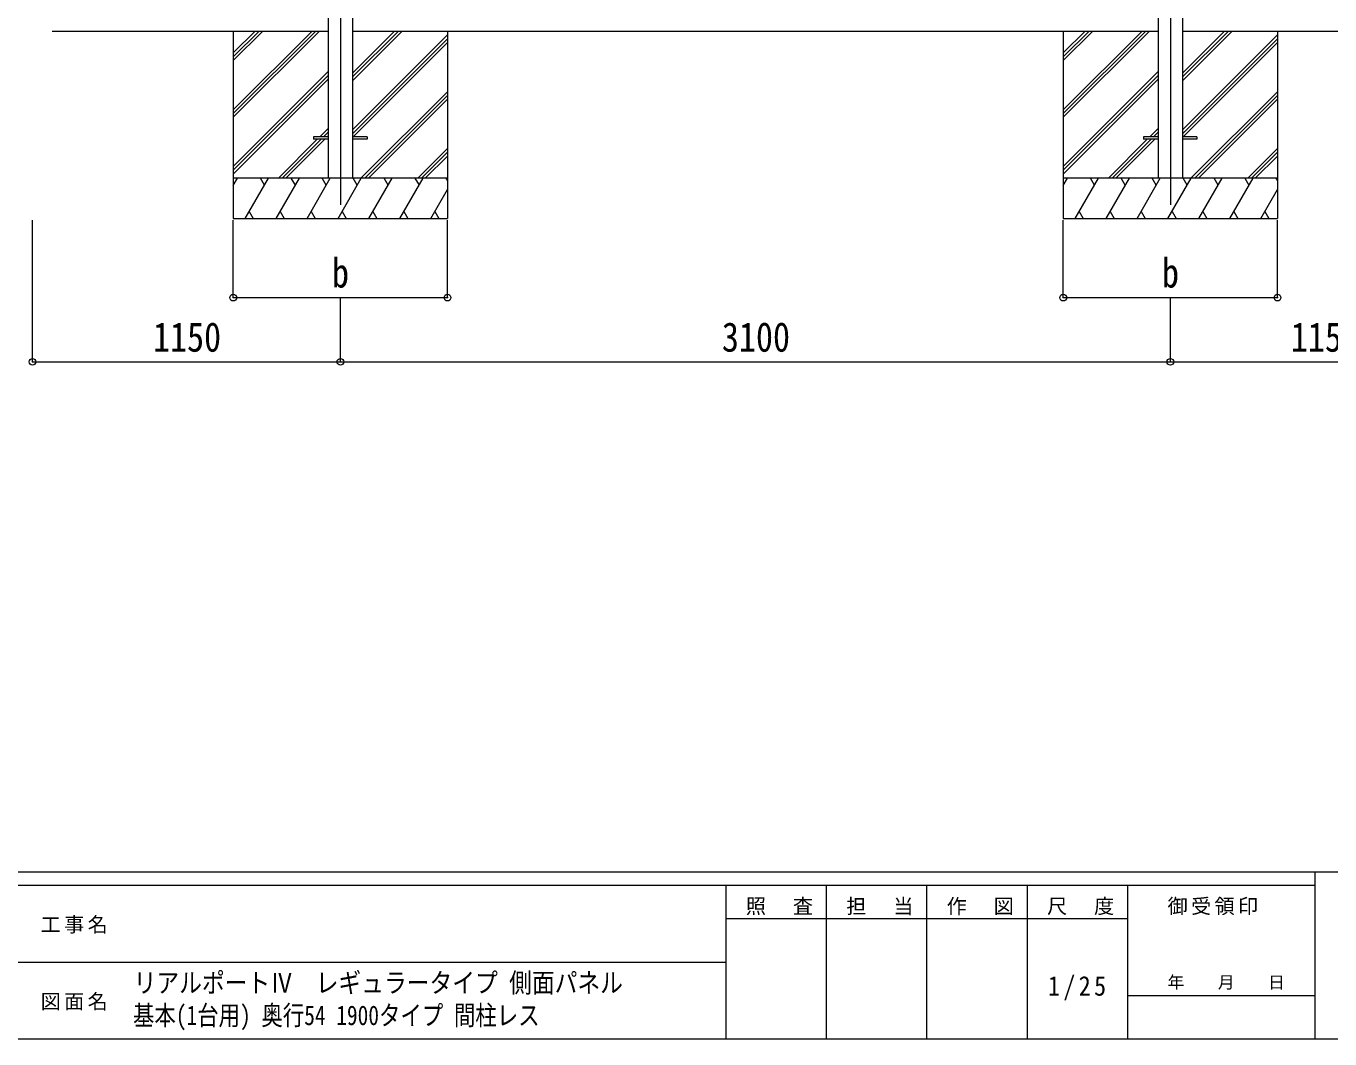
# Model space of a CAD drawing. Units: millimetres at full size, sheet at 1:25. Extents: x -6988 to 7066, y -4877 to 4823.
# Drawn here: x -324 to 4546, y -4877 to -1092 of the extents above; entities that cross this region are included whole.
import ezdxf
from ezdxf.enums import TextEntityAlignment as Align

# ---------------------------------------------------------------- set-up
doc = ezdxf.new("R2010")
doc.units = ezdxf.units.MM
doc.header["$LTSCALE"] = 25
doc.header["$PDMODE"] = 32
doc.header["$PDSIZE"] = 25
for name, color, linetype, lineweight in [('0-0_0', 7, 'Continuous', 9), ('0-1_本体', 4, 'Continuous', 9), ('0-2_部品', 7, 'Continuous', 9), ('0-8_PARTS2', 2, 'Continuous', 9), ('0-A_寸法', 6, 'Continuous', 9), ('F-0_240', 7, 'Continuous', 9)]:
    doc.layers.add(name, color=color, linetype=linetype, lineweight=lineweight)
doc.styles.add('ＭＳ ゴシック', font='')
doc.styles.get('ＭＳ ゴシック').set_extended_font_data('MS Gothic')

msp = doc.modelspace()

# ---------------------------------------------------------------- linework, layer by layer
at = {"layer": '0-0_0'}
for p, q in [((-225.87, -1110.56), (804.93, -1110.56)), ((450.13, -1110.56), (450.13, -1810.56)), ((450.13, -1404.74), (744.31, -1110.56)), ((450.13, -1418.88), (758.45, -1110.56)), ((450.13, -1433.02), (772.6, -1110.56)), ((450.13, -1220.89), (560.46, -1110.56)), ((450.13, -1206.75), (546.32, -1110.56)), ((450.13, -1192.61), (532.18, -1110.56)), ((895.33, -1296.19), (1080.96, -1110.56)), ((895.33, -1282.05), (1066.82, -1110.56)), ((895.33, -1267.91), (1052.68, -1110.56)), ((895.33, -1110.56), (3904.93, -1110.56)), ((1250.13, -1110.56), (1250.13, -1810.56)), ((3550.13, -1110.56), (3550.13, -1810.56)), ((3550.13, -1404.74), (3844.31, -1110.56)), ((3550.13, -1418.88), (3858.45, -1110.56)), ((3550.13, -1433.02), (3872.6, -1110.56)), ((3550.13, -1220.89), (3660.46, -1110.56)), ((3550.13, -1206.75), (3646.32, -1110.56)), ((3550.13, -1192.61), (3632.18, -1110.56)), ((3995.33, -1110.56), (5026.13, -1110.56)), ((3995.33, -1296.19), (4180.96, -1110.56)), ((3995.33, -1282.05), (4166.82, -1110.56)), ((3995.33, -1267.91), (4152.68, -1110.56)), ((4350.13, -1110.56), (4350.13, -1810.56)), ((895.33, -1480.04), (1250.13, -1125.24)), ((895.33, -1494.18), (1250.13, -1139.38)), ((897.59, -1506.06), (1250.13, -1153.53)), ((3995.33, -1480.04), (4350.13, -1125.24)), ((3995.33, -1494.18), (4350.13, -1139.38)), ((3997.59, -1506.06), (4350.13, -1153.53)), ((450.13, -1616.87), (804.93, -1262.07)), ((3550.13, -1616.87), (3904.93, -1262.07)), ((450.13, -1631.01), (804.93, -1276.21)), ((450.13, -1645.16), (804.93, -1290.36)), ((3550.13, -1631.01), (3904.93, -1276.21)), ((3550.13, -1645.16), (3904.93, -1290.36)), ((926.94, -1660.56), (1250.13, -1337.37)), ((941.08, -1660.56), (1250.13, -1351.51)), ((4026.94, -1660.56), (4350.13, -1337.37)), ((4041.08, -1660.56), (4350.13, -1351.51)), ((955.23, -1660.56), (1250.13, -1365.66)), ((4055.23, -1660.56), (4350.13, -1365.66)), ((773.07, -1506.06), (804.93, -1474.2)), ((787.22, -1506.06), (804.93, -1488.35)), ((801.36, -1506.06), (804.93, -1502.49)), ((3873.07, -1506.06), (3904.93, -1474.2)), ((3887.22, -1506.06), (3904.93, -1488.35)), ((3901.36, -1506.06), (3904.93, -1502.49)), ((618.57, -1660.56), (764.07, -1515.06)), ((632.72, -1660.56), (778.22, -1515.06)), ((646.86, -1660.56), (792.36, -1515.06)), ((1139.07, -1660.56), (1250.13, -1549.5)), ((3718.57, -1660.56), (3864.07, -1515.06)), ((3732.72, -1660.56), (3878.22, -1515.06)), ((3746.86, -1660.56), (3892.36, -1515.06)), ((4239.07, -1660.56), (4350.13, -1549.5)), ((1153.22, -1660.56), (1250.13, -1563.65)), ((1167.36, -1660.56), (1250.13, -1577.79)), ((4253.22, -1660.56), (4350.13, -1563.65)), ((4267.36, -1660.56), (4350.13, -1577.79)), ((1250.13, -1660.56), (450.13, -1660.56)), ((450.13, -1688.06), (466.01, -1660.56)), ((494.88, -1810.56), (581.48, -1660.56)), ((566.48, -1686.54), (551.48, -1660.56)), ((610.35, -1810.56), (696.95, -1660.56)), ((681.95, -1686.54), (666.95, -1660.56)), ((725.82, -1810.56), (812.42, -1660.56)), ((797.42, -1686.54), (782.42, -1660.56)), ((841.29, -1810.56), (927.89, -1660.56)), ((912.89, -1686.54), (897.89, -1660.56)), ((956.76, -1810.56), (1043.36, -1660.56)), ((1028.36, -1686.54), (1013.36, -1660.56)), ((1072.23, -1810.56), (1158.83, -1660.56)), ((1128.83, -1660.56), (1143.83, -1686.54)), ((1187.7, -1810.56), (1250.13, -1702.42)), ((1244.3, -1660.56), (1250.13, -1670.66)), ((4350.13, -1660.56), (3550.13, -1660.56)), ((3550.13, -1688.06), (3566.01, -1660.56)), ((3594.88, -1810.56), (3681.48, -1660.56)), ((3666.48, -1686.54), (3651.48, -1660.56)), ((3710.35, -1810.56), (3796.95, -1660.56)), ((3781.95, -1686.54), (3766.95, -1660.56)), ((3825.82, -1810.56), (3912.42, -1660.56)), ((3897.42, -1686.54), (3882.42, -1660.56)), ((3941.29, -1810.56), (4027.89, -1660.56)), ((4012.89, -1686.54), (3997.89, -1660.56)), ((4056.76, -1810.56), (4143.36, -1660.56)), ((4128.36, -1686.54), (4113.36, -1660.56)), ((4172.23, -1810.56), (4258.83, -1660.56)), ((4228.83, -1660.56), (4243.83, -1686.54)), ((4287.7, -1810.56), (4350.13, -1702.42)), ((4344.3, -1660.56), (4350.13, -1670.66)), ((509.88, -1784.58), (524.87, -1810.56)), ((625.35, -1784.58), (640.35, -1810.56)), ((740.82, -1784.58), (755.82, -1810.56)), ((856.29, -1784.58), (871.29, -1810.56)), ((971.76, -1784.58), (986.76, -1810.56)), ((1087.23, -1784.58), (1102.23, -1810.56)), ((1202.7, -1784.58), (1217.7, -1810.56)), ((3609.88, -1784.58), (3624.87, -1810.56)), ((3725.35, -1784.58), (3740.35, -1810.56)), ((3840.82, -1784.58), (3855.82, -1810.56)), ((3956.29, -1784.58), (3971.29, -1810.56)), ((4071.76, -1784.58), (4086.76, -1810.56)), ((4187.23, -1784.58), (4202.23, -1810.56)), ((4302.7, -1784.58), (4317.7, -1810.56)), ((450.13, -1810.56), (1250.13, -1810.56)), ((3550.13, -1810.56), (4350.13, -1810.56))]:
    msp.add_line(p, q, dxfattribs=at)
at = {"layer": '0-1_本体'}
for p, q in [((804.93, 1215.82), (804.93, -1660.56)), ((895.33, 1215.82), (895.33, -1660.56)), ((3904.93, 1215.82), (3904.93, -1660.56))]:
    msp.add_line(p, q, dxfattribs=at)
msp.add_lwpolyline([(3977.63, 1215.82), (3995.33, 1215.82), (3995.33, -1660.56)], dxfattribs=at)
at = {"layer": '0-2_部品', "color": 4}
for p, q in [((750.13, -1506.06), (750.13, -1515.06)), ((804.93, -1506.06), (750.13, -1506.06)), ((949.73, -1506.06), (894.93, -1506.06)), ((3849.73, -1506.06), (3849.73, -1515.06)), ((3904.53, -1506.06), (3849.73, -1506.06)), ((4049.33, -1506.06), (3994.53, -1506.06)), ((804.93, -1515.06), (750.13, -1515.06)), ((3904.53, -1515.06), (3849.73, -1515.06))]:
    msp.add_line(p, q, dxfattribs=at)
for points in [[(949.73, -1506.06), (949.73, -1515.06), (894.93, -1515.06)], [(4049.33, -1506.06), (4049.33, -1515.06), (3994.53, -1515.06)]]:
    msp.add_lwpolyline(points, dxfattribs=at)
at = {"layer": '0-8_PARTS2'}
for p, q in [((850.13, 1189.44), (850.13, -1760.56)), ((3950.13, 1189.44), (3950.13, -1760.56))]:
    msp.add_line(p, q, dxfattribs=at)
at = {"layer": '0-A_寸法'}
for p, q in [((-299.87, -2346.93), (-299.87, -1817.98)), ((450.13, -2106.95), (450.13, -1817.98)), ((1250.13, -2106.95), (1250.13, -1817.98)), ((3550.13, -2106.95), (3550.13, -1817.98)), ((4350.13, -2106.95), (4350.13, -1817.98)), ((450.13, -2106.95), (1250.13, -2106.95)), ((850.13, -2346.93), (850.13, -2106.95)), ((3550.13, -2106.95), (4350.13, -2106.95)), ((3950.13, -2346.93), (3950.13, -2106.95)), ((-299.87, -2346.93), (850.13, -2346.93)), ((850.13, -2346.93), (3950.13, -2346.93)), ((3950.13, -2346.93), (5100.13, -2346.93))]:
    msp.add_line(p, q, dxfattribs=at)
for p in [(450.13, -2106.95), (1250.13, -2106.95), (3550.13, -2106.95), (4350.13, -2106.95), (-299.87, -2346.93), (850.13, -2346.93), (3950.13, -2346.93)]:
    msp.add_point(p, dxfattribs=at)
at = {"layer": 'F-0_240', "color": 5}
for p, q in [((-6987.88, -4252.21), (6712.12, -4252.21)), ((4489.82, -4252.21), (4489.82, -4877.21)), ((-6987.88, -4302.21), (4489.82, -4302.21)), ((2289.82, -4302.21), (2289.82, -4877.21)), ((2664.82, -4302.21), (2664.82, -4877.21)), ((3039.82, -4302.21), (3039.82, -4877.21)), ((3414.82, -4302.21), (3414.82, -4877.21)), ((3789.82, -4302.21), (3789.82, -4877.21)), ((2289.82, -4427.21), (3789.82, -4427.21)), ((-2835.18, -4589.71), (2289.82, -4589.71)), ((3789.82, -4714.71), (4489.82, -4714.71)), ((-6987.88, -4877.21), (6712.12, -4877.21))]:
    msp.add_line(p, q, dxfattribs=at)

# ---------------------------------------------------------------- texts
at = {"layer": '0-A_寸法', "color": 7, "style": 'ＭＳ ゴシック', "width": 0.85}
for s, p in [('b', (818.88, -2101.95)), ('b', (3918.88, -2101.95)), ('1150', (150.13, -2341.93)), ('3100', (2275.13, -2341.93)), ('1150', (4400.13, -2341.93))]:
    msp.add_text(s, height=110, dxfattribs=at).set_placement(p, align=Align.BOTTOM_LEFT)
at = {"layer": 'F-0_240', "style": 'ＭＳ ゴシック'}
for s, width, p in [('リアルポートⅣ\u3000レギュラータイプ 側面パネル', 0.85, (78.1, -4725.87)), ('基本(1台用) 奥行54 1900タイプ 間柱レス', 0.8, (75.55, -4847.54))]:
    msp.add_text(s, height=73.31, dxfattribs=dict(at, width=width)).set_placement(p, align=Align.BOTTOM_LEFT)
msp.add_text('年\u3000\u3000月\u3000\u3000日', height=45.82, dxfattribs=at).set_placement((3939.83, -4702.21), align=Align.BOTTOM_LEFT)
at = {"layer": 'F-0_240', "attachment_point": 7, "style": 'ＭＳ ゴシック'}
for s, insert, char_height in [('\\T1.17;照\u3000査', (2364.83, -4414.71), 54.99), ('\\T1.17;担\u3000当', (2739.83, -4414.71), 54.99), ('\\T1.17;作\u3000図', (3114.82, -4414.71), 54.99), ('\\T1.17;尺\u3000度', (3489.83, -4414.71), 54.99), ('\\T1.17;御受領印', (3939.82, -4414.71), 54.99), ('\\T1.17;工事名', (-269.26, -4483.46), 54.99), ('\\T1.28;\\W0.9;1/25', (3492.95, -4733.46), 73.31), ('\\T1.17;図面名', (-269.26, -4770.96), 54.99)]:
    msp.add_mtext(s, dxfattribs=dict(at, insert=insert, char_height=char_height))

doc.saveas('drawing.dxf')
